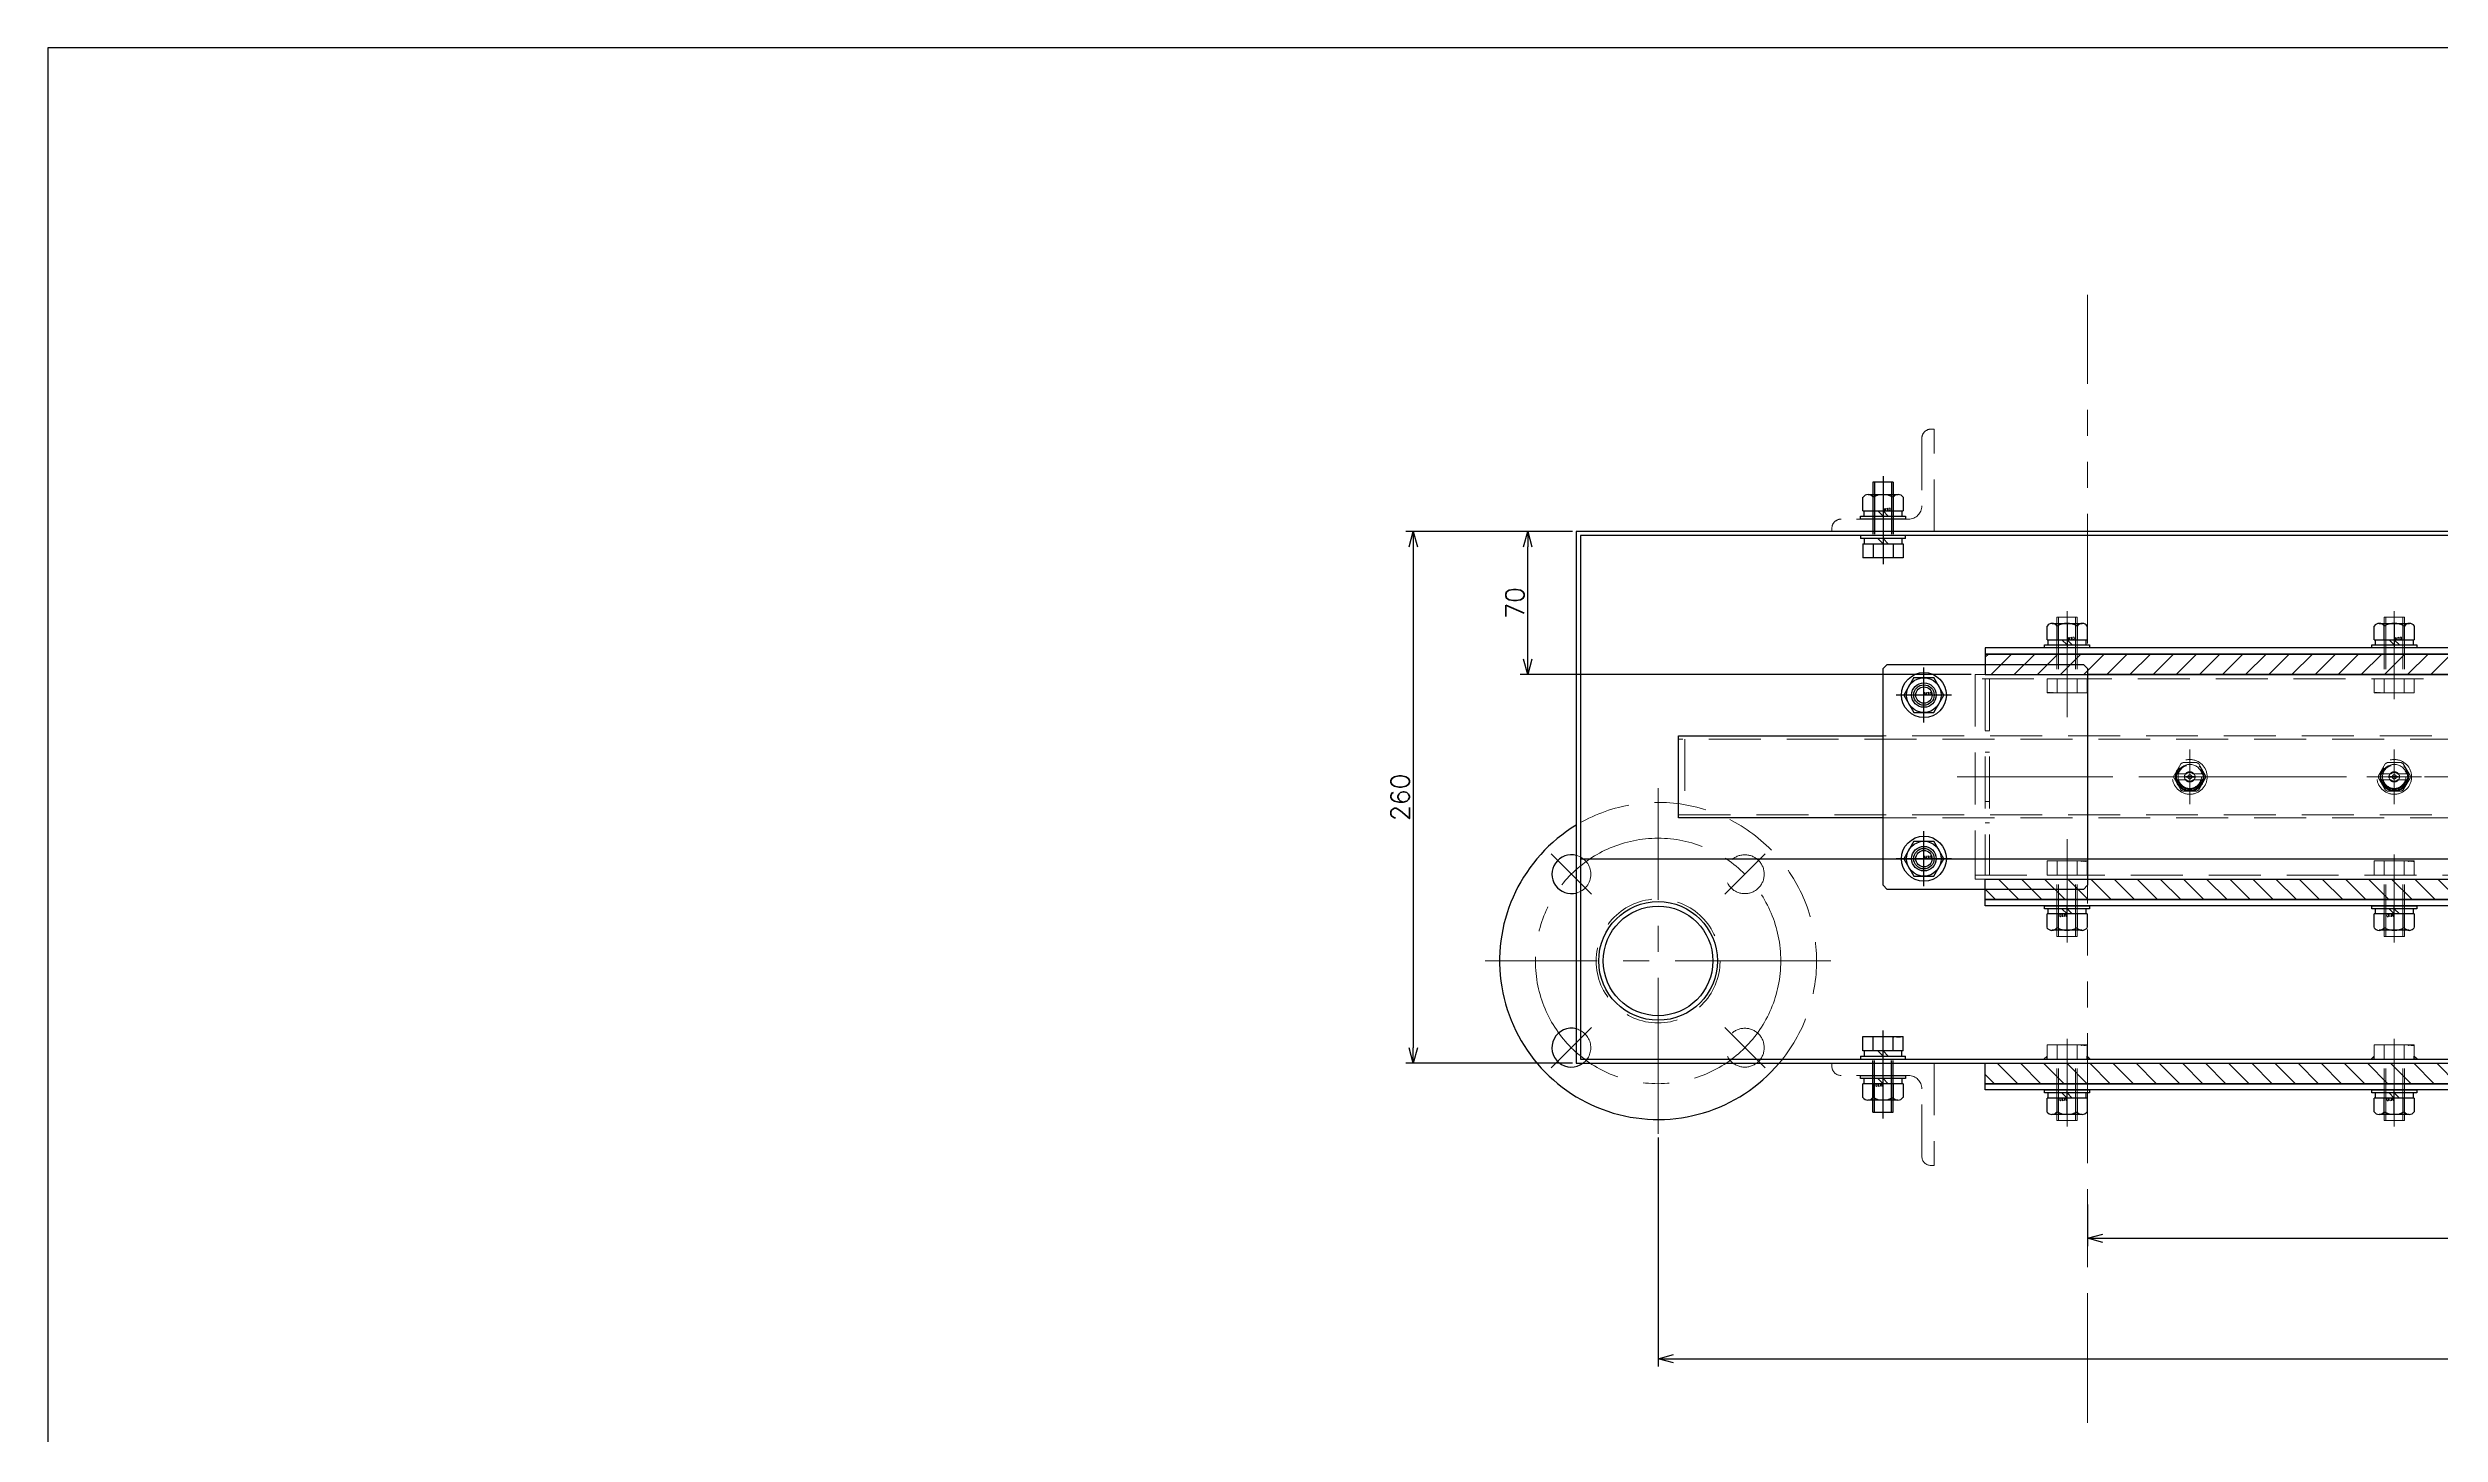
# Model space of a CAD drawing. Header units: millimetres. Extents: x -8731 to 85711, y -14522 to 31379.
# Drawn here: x 27988 to 29158, y -2897 to -2219 of the extents above; entities that cross this region are included whole.
import ezdxf

# ---------------------------------------------------------------- set-up
doc = ezdxf.new("R2010")
doc.units = ezdxf.units.MM
doc.header["$LTSCALE"] = 4
doc.header["$PDMODE"] = 99
doc.header["$PDSIZE"] = 1
for name, pattern in [('CENTER2', [28.575, 19.05, -3.175, 3.175, -3.175]), ('HIDDEN', [9.525, 6.35, -3.175]), ('PHANTOM2', [31.75, 15.875, -3.175, 3.175, -3.175, 3.175, -3.175])]:
    doc.linetypes.add(name, pattern=pattern)
for name, color, linetype, lineweight in [('04_HIDDEN', 2, 'HIDDEN', 13), ('05_CENTER', 4, 'CENTER2', 13), ('06_PHANTOM', 2, 'PHANTOM2', 13), ('08_DIM', 3, 'Continuous', 13)]:
    doc.layers.add(name, color=color, linetype=linetype, lineweight=lineweight)
doc.layers.add('10_DRAFT', color=8, linetype='Continuous', lineweight=0, plot=False)
doc.styles.add('KSS_TXT', font='txt.shx', dxfattribs={"bigfont": 'extfont2.shx'})
doc.styles.add('KSS_TXT_L', font='txt.shx', dxfattribs={"height": 9, "bigfont": 'extfont2.shx'})
doc.dimstyles.new('KSS_DIM', dxfattribs={"dimscale": 3, "dimtxt": 3, "dimasz": 2.5, "dimexe": 1.25, "dimexo": 0.625, "dimtad": 1, "dimdsep": 46, "dimtxsty": 'KSS_TXT', "dimblk": 'OPEN30', "dimcen": 0, "dimazin": 2, "dimtfac": 0.75, "dimtmove": 0, "dimatfit": 3, "dimldrblk": 'OPEN30', "dimfxl": 1, "dimtolj": 1, "dimarcsym": 0})

# ---------------------------------------------------------------- blocks, each defined once
blk = doc.blocks.new('M10Nza_1_1_1')
at = {"color": 0}
for p, q in [((-7.3, 12), (7.4, 12)), ((-9.8, 4), (-9.8, 10.7)), ((-9.8, 4), (9.8, 4)), ((-9.2, 1.5), (-9.2, 4)), ((-4.9, 4), (-4.9, 10.7)), ((0, 1.5), (-2.5, 4)), ((0, 4), (2.5, 1.5)), ((4.9, 10.7), (4.9, 4)), ((9.2, 4), (9.2, 1.5)), ((9.8, 10.7), (9.8, 4))]:
    blk.add_line(p, q, dxfattribs=at)
at = {"color": 0, "linetype": 'CENTER2'}
blk.add_line((0, 12), (0, 0), dxfattribs=at)
at = {"color": 0}
blk.add_lwpolyline([(-11, 1.5), (11, 1.5), (11, 0), (-11, 0)], close=True, dxfattribs=at)
for centre, radius, start, end in [((-7.3, 9.1), 2.94, 33.626, 146.374), ((0, 2.2), 9.8, 60, 120), ((7.4, 9.1), 2.94, 33.626, 146.374)]:
    blk.add_arc(centre, radius, start, end, dxfattribs=at)
at = {"layer": '10_DRAFT', "style": 'KSS_TXT'}
blk.add_text('M10', height=1.25, dxfattribs=at).set_placement((0.3, 4.1))
blk = doc.blocks.new('A$C742A68D0_1_1')
at = {"color": 0}
for p, q in [((-9.8, 7), (9.8, 7)), ((-9.8, 0), (-9.8, 7)), ((-9.8, 0), (9.8, 0)), ((-4.9, 0), (-4.9, 7)), ((4.9, 0), (4.9, 7)), ((9.8, 0), (9.8, 7))]:
    blk.add_line(p, q, dxfattribs=at)
at = {"color": 0, "linetype": 'HIDDEN'}
for p, q in [((-5, -30), (-5, 0)), ((-4.2, -30), (-4.2, 0)), ((4.2, -30), (4.2, 0)), ((5, -30), (5, 0)), ((-5, -30), (5, -30))]:
    blk.add_line(p, q, dxfattribs=at)
at = {"color": 0, "linetype": 'CENTER2'}
blk.add_line((0, -33), (0, 10), dxfattribs=at)
at = {"layer": '10_DRAFT', "style": 'KSS_TXT_L'}
blk.add_text('BT-M10x30L', height=0.3, dxfattribs=at).set_placement((6.8, 6.7))
blk = doc.blocks.new('A$C0B00724F_1_1')
at = {"color": 0}
blk.add_lwpolyline([(78, -15), (-18, -15), (-20, -13), (-20, 93), (-18, 95), (78, 95), (80, 93), (80, -13)], close=True, dxfattribs=at)
for points in [[(1980, 90), (80, 90)], [(80, -10), (1980, -10)]]:
    blk.add_lwpolyline(points, dxfattribs=at)
for centre in [(0, 80), (0, 0)]:
    blk.add_circle(centre, 6, dxfattribs=at)
at = {"layer": '04_HIDDEN'}
for p, q in [((2035, 88), (25, 88)), ((30, 88), (30, -8)), ((32, 88), (32, -8)), ((30, 62.5), (32, 62.5)), ((30, 52), (32, 52)), ((30, 28), (32, 28)), ((30, 17.5), (32, 17.5)), ((25, -8), (2035, -8))]:
    blk.add_line(p, q, dxfattribs=at)
for points in [[(80, 90), (25, 90), (25, -10)], [(25, -10), (80, -10)]]:
    blk.add_lwpolyline(points, dxfattribs=at)
at = {"layer": '05_CENTER'}
for p, q in [((230, 95.5), (230, 82.4)), ((0, 70.7), (0, 89.3)), ((70, 69.1), (70, 82.4)), ((9.3, 80), (-9.3, 80)), ((16.2, 40), (2043.8, 40)), ((9.3, 0), (-9.3, 0)), ((0, -9.3), (0, 9.3)), ((70, 9.5), (70, -2.4)), ((230, -15.5), (230, -2.4))]:
    blk.add_line(p, q, dxfattribs=at)
at = {"layer": '04_HIDDEN', "rotation": 180}
for p in [(70, 88), (230, 88)]:
    blk.add_blockref('A$C742A68D0_1_1', p, dxfattribs=at)
at = {"layer": '04_HIDDEN'}
for p in [(70, -8), (230, -8)]:
    blk.add_blockref('A$C742A68D0_1_1', p, dxfattribs=at)
blk = doc.blocks.new('_Open30')
at = {"color": 0, "linetype": 'ByBlock', "lineweight": -2}
for p, q in [((-1, 0.27), (0, 0)), ((0, 0), (-1, -0.27)), ((0, 0), (-1, 0))]:
    blk.add_line(p, q, dxfattribs=at)
blk = doc.blocks.new('*D3047')
at = {"layer": '08_DIM', "color": 0, "lineweight": -2, "transparency": 16777216}
for p, q in [((28985.5, -2784.7), (28985.5, -2805)), ((30885.5, -2784.7), (30885.5, -2805)), ((28993, -2801.2), (30878, -2801.2))]:
    blk.add_line(p, q, dxfattribs=at)
at = {"layer": 'Defpoints', "color": 0, "transparency": 16777216}
for p in [(28985.5, -2782.8), (30885.5, -2782.8), (30885.5, -2801.2)]:
    blk.add_point(p, dxfattribs=at)
at = {"layer": '08_DIM', "color": 0, "lineweight": -2, "transparency": 16777216, "xscale": 7.5, "yscale": 7.5, "zscale": 7.5, "rotation": 180}
blk.add_blockref('_Open30', (28985.5, -2801.2), dxfattribs=at)
at = {"layer": '08_DIM', "color": 0, "lineweight": -2, "transparency": 16777216, "xscale": 7.5, "yscale": 7.5, "zscale": 7.5}
blk.add_blockref('_Open30', (30885.5, -2801.2), dxfattribs=at)
at = {"layer": '08_DIM', "color": 0, "transparency": 16777216, "char_height": 9, "attachment_point": 5, "style": 'KSS_TXT'}
for s, insert in [('\\A1;1900', (29935.5, -2794.8)), ('\\A1;(濾布幅)', (29935.5, -2807.6))]:
    blk.add_mtext(s, dxfattribs=dict(at, insert=insert))
blk = doc.blocks.new('A$C6E8C5BCD_1_1')
h = blk.add_hatch()
h.set_pattern_fill('_USER', color=3, scale=8, angle=135, pattern_type=0)
h.set_pattern_definition([(135, (9279.8095, 4636.656), (-5.656854, -5.656854), [])])
h.paths.add_polyline_path([(1000, -10), (1000, 0), (-920, 0), (-920, -10)])
h.paths.add_polyline_path([(-920, -10), (-920, 0), (-950, 0), (-950, -10)])
h.paths.add_polyline_path([(-950, -10), (-950, 0), (-1000, 0), (-1000, -10)])
at = {"color": 0}
blk.add_lwpolyline([(1000, 0), (1000, -10), (-1000, -10), (-1000, 0)], close=True, dxfattribs=at)
at = {"layer": '05_CENTER'}
for p, q in [((-960, 3.9), (-960, -13.5)), ((-800, 3.9), (-800, -13.5))]:
    blk.add_line(p, q, dxfattribs=at)
blk = doc.blocks.new('A$C4147621A_1_1')
at = {"color": 0}
blk.add_lwpolyline([(1000, 0), (1000, -3), (-1000, -3), (-1000, 0)], close=True, dxfattribs=at)
at = {"layer": '05_CENTER'}
for p, q in [((-960, 2.8), (-960, -5.8)), ((-800, 2.8), (-800, -5.8))]:
    blk.add_line(p, q, dxfattribs=at)
blk = doc.blocks.new('10b_2_1')
at = {"color": 0, "linetype": 'CENTER2'}
for p, q in [((0, -13.5), (0, 13.5)), ((13.5, 0), (-13.5, 0))]:
    blk.add_line(p, q, dxfattribs=at)
at = {"color": 0}
for p, q in [((-4.9, 8.5), (-9.8, 0)), ((-9.8, 0), (-4.9, -8.5)), ((-4.9, 8.5), (4.9, 8.5)), ((9.8, 0), (4.9, 8.5)), ((4.9, -8.5), (9.8, 0)), ((-4.9, -8.5), (4.9, -8.5))]:
    blk.add_line(p, q, dxfattribs=at)
for radius in [11, 8.49, 5, 4]:
    blk.add_circle((0, 0), radius, dxfattribs=at)
at = {"layer": '10_DRAFT', "style": 'KSS_TXT'}
blk.add_text('M10', height=1.25, dxfattribs=at).set_placement((0.3, 0.1))
blk = doc.blocks.new('A$C003B6CA5_1_1')
at = {"color": 0}
blk.add_lwpolyline([(1100, -20), (-1150, -20), (-1150, 20), (1100, 20)], close=True, dxfattribs=at)
at = {"layer": '04_HIDDEN'}
for p, q in [((1100, 18.5), (-1150, 18.5)), ((-1147, 18.5), (-1147, -18.5)), ((-1150, -18.5), (1100, -18.5))]:
    blk.add_line(p, q, dxfattribs=at)
for centre, radius in [((-900, 0), 8.5), ((-900, 0), 7), ((-900, 0), 6.58), ((-900, 0), 5.72), ((-800, 0), 8.5), ((-800, 0), 7), ((-800, 0), 6.58), ((-800, 0), 5.72)]:
    blk.add_circle(centre, radius, dxfattribs=at)
at = {"layer": '05_CENTER'}
for p, q in [((-900, -13.4), (-900, 13.4)), ((-800, -13.4), (-800, 13.4)), ((-886.6, 0), (-913.4, 0)), ((-786.6, 0), (-813.4, 0))]:
    blk.add_line(p, q, dxfattribs=at)
blk = doc.blocks.new('1／4MVEP9010S303Wc_1_1')
at = {"color": 0}
for p, q in [((-4.4, 6.4), (-7.7, 0.6)), ((-1.5, 1.5), (-6.1, 1.5)), ((3.3, 7), (-3.3, 7)), ((-1.9, 0.2), (1.9, 0.2)), ((6.1, 1.5), (1.5, 1.5)), ((7.7, 0.6), (4.4, 6.4)), ((-7.7, -0.6), (-4.4, -6.4)), ((-6.1, -1.5), (-1.5, -1.5)), ((-3.3, -7), (3.3, -7)), ((-1.9, -0.2), (1.9, -0.2)), ((1.5, -1.5), (6.1, -1.5)), ((4.4, -6.4), (7.7, -0.6))]:
    blk.add_line(p, q, dxfattribs=at)
for points in [[(-6.1, -1.5), (-6.2, -1.5), (-6.2, -1.5), (-6.2, -1.4), (-6.3, -1.3), (-6.4, -1.2), (-6.4, -1), (-6.5, -0.9), (-6.5, -0.8), (-6.5, -0.6), (-6.5, -0.5), (-6.6, -0.3), (-6.6, 0), (-6.6, 0.2), (-6.5, 0.4), (-6.5, 0.6), (-6.5, 0.9), (-6.4, 1), (-6.4, 1.2), (-6.3, 1.3), (-6.2, 1.4), (-6.2, 1.5), (-6.2, 1.5), (-6.1, 1.5)], [(-2.1, 1.4), (-2.1, 1.3), (-2.2, 1.3), (-2.3, 1.1), (-2.3, 1), (-2.4, 0.9), (-2.5, 0.7), (-2.5, 0.5), (-2.6, 0.3), (-2.6, 0.1), (-2.6, -0.1), (-2.6, -0.3), (-2.5, -0.5), (-2.5, -0.7), (-2.4, -0.9), (-2.3, -1.1), (-2.2, -1.2), (-2.1, -1.3), (-2.1, -1.4)], [(-1.9, 1.5), (-1.9, 1.5), (-2, 1.5), (-2, 1.5), (-2.1, 1.4)], [(-1.9, -0.2), (-2, -0.2), (-2, -0.1), (-2.1, -0.1), (-2.1, 0), (-2.1, 0), (-2.1, 0.1), (-2.1, 0.1), (-2, 0.1), (-2, 0.2), (-1.9, 0.2)], [(2.1, 1.4), (2, 1.5), (2, 1.5), (1.9, 1.5), (1.9, 1.5)], [(1.9, 0.2), (2, 0.2), (2, 0.1), (2.1, 0.1), (2.1, 0), (2.1, 0), (2.1, -0.1), (2.1, -0.1), (2, -0.1), (2, -0.2), (1.9, -0.2)], [(2.1, -1.4), (2.1, -1.3), (2.2, -1.3), (2.3, -1.1), (2.3, -1), (2.4, -0.9), (2.5, -0.7), (2.5, -0.5), (2.6, -0.3), (2.6, -0.1), (2.6, 0.1), (2.6, 0.3), (2.5, 0.5), (2.5, 0.7), (2.4, 0.9), (2.3, 1.1), (2.2, 1.2), (2.1, 1.3), (2.1, 1.4)], [(6.1, 1.5), (6.2, 1.5), (6.2, 1.5), (6.2, 1.4), (6.3, 1.3), (6.4, 1.2), (6.4, 1), (6.5, 0.9), (6.5, 0.8), (6.5, 0.6), (6.5, 0.5), (6.6, 0.3), (6.6, 0), (6.6, -0.2), (6.5, -0.4), (6.5, -0.6), (6.5, -0.9), (6.4, -1), (6.4, -1.2), (6.3, -1.3), (6.2, -1.4), (6.2, -1.5), (6.2, -1.5), (6.1, -1.5)], [(-2.1, -1.4), (-2, -1.5), (-2, -1.5), (-1.9, -1.5), (-1.9, -1.5)], [(1.9, -1.5), (1.9, -1.5), (2, -1.5), (2, -1.5), (2.1, -1.4)]]:
    blk.add_lwpolyline(points, dxfattribs=at)
blk.add_circle((0, 0), 6.75, dxfattribs=at)
for radius, start, end in [(7.75, 175.4146, 184.5854), (6.12, 14.1934, 165.8066), (7.75, 115.4146, 124.5854), (2.15, 44.2407, 135.7593), (1, 11.537, 168.463), (0.5, 156.4218, 203.5782), (0.5, 336.4218, 23.5782), (7.75, 55.4146, 64.5854), (7.75, 355.4146, 4.5854), (6.12, 194.1934, 345.8066), (5.63, 195.4656, 344.5344), (7.75, 235.4146, 244.5854), (2.5, 214.1405, 325.8595), (2.15, 224.2407, 315.7593), (1, 191.537, 348.463), (7.75, 295.4146, 304.5854)]:
    blk.add_arc((0, 0), radius, start, end, dxfattribs=at)
at = {"layer": '04_HIDDEN', "color": 0}
blk.add_arc((0, 0), 2.5, 34.1405, 145.8595, dxfattribs=at)
at = {"layer": '05_CENTER', "color": 0}
for p, q in [((-8.7, 0), (8.7, 0)), ((0, -8.7), (0, 8.7))]:
    blk.add_line(p, q, dxfattribs=at)
blk = doc.blocks.new('A$C77611634_1_1')
blk.add_blockref('A$C003B6CA5_1_1', (0, 0))
at = {"layer": '04_HIDDEN', "color": 4}
for p in [(-900, 0), (-800, 0)]:
    blk.add_blockref('1／4MVEP9010S303Wc_1_1', p, dxfattribs=at)
blk = doc.blocks.new('A$C7B156557_1_1')
at = {"color": 3}
blk.add_line((-148, 100), (2248, 100), dxfattribs=at)
at = {"color": 0}
for points in [[(-150, 0), (2250, 0), (2250, 260), (-150, 260)], [(-148, 2), (2248, 2), (2248, 258), (-148, 258)]]:
    blk.add_lwpolyline(points, close=True, dxfattribs=at)
at = {"color": 3}
for points in [[(80.2, 2), (80.2, 3.5), (78.7, 2), (78.7, 2)], [(99.8, 2), (99.8, 3.5), (101.3, 2), (101.3, 2)], [(240.2, 2), (240.2, 3.5), (238.7, 2), (238.7, 2)], [(259.8, 2), (259.8, 3.5), (261.3, 2), (261.3, 2)]]:
    blk.add_lwpolyline(points, close=True, dxfattribs=at)
blk.add_circle((-110, 50), 29)
at = {"color": 0}
blk.add_circle((-110, 50), 26.8, dxfattribs=at)
for centre, radius, start, end in [((-110, 50), 77.5, 121.073, 319.8222), ((-152.4, 92.4), 9.5, 75.202, 284.798), ((-152.4, 7.6), 9.5, 75.202, 307.1345)]:
    blk.add_arc(centre, radius, start, end, dxfattribs=at)
at = {"layer": '04_HIDDEN'}
for centre, radius in [((-67.6, 92.4), 9.5), ((-110, 50), 30.3), ((-67.6, 7.6), 9.5)]:
    blk.add_circle(centre, radius, dxfattribs=at)
for centre, radius, start, end in [((-110, 50), 77.5, 319.8222, 121.073), ((-152.4, 92.4), 9.5, 284.798, 75.202), ((-152.4, 7.6), 9.5, 307.1345, 75.202)]:
    blk.add_arc(centre, radius, start, end, dxfattribs=at)
at = {"layer": '05_CENTER'}
for p, q in [((0, 264), (0, 254)), ((-110, -34.5), (-110, 134.5)), ((-142.6, 82.6), (-162.3, 102.3)), ((-77.4, 82.6), (-57.7, 102.3)), ((-25.5, 50), (-194.5, 50)), ((-142.6, 17.4), (-162.3, -2.3)), ((-77.4, 17.4), (-57.7, -2.3)), ((0, 5.9), (0, -4)), ((90, 5.9), (90, -4)), ((250, 5.9), (250, -4))]:
    blk.add_line(p, q, dxfattribs=at)
blk.add_circle((-110, 50), 60, dxfattribs=at)
at = {"layer": '04_HIDDEN'}
for p in [(90, 2), (250, 2)]:
    blk.add_blockref('A$C742A68D0_1_1', p, dxfattribs=at)
blk = doc.blocks.new('*D3102')
at = {"layer": '08_DIM', "color": 0, "lineweight": -2, "transparency": 16777216}
for p, q in [((28733.7, -2455.6), (28708.1, -2455.6)), ((28711.8, -2518.1), (28711.8, -2463.1)), ((28928.7, -2525.6), (28708.1, -2525.6))]:
    blk.add_line(p, q, dxfattribs=at)
at = {"layer": 'Defpoints', "color": 0, "transparency": 16777216}
for p in [(28711.8, -2455.6), (28735.5, -2455.6), (28930.5, -2525.6)]:
    blk.add_point(p, dxfattribs=at)
at = {"layer": '08_DIM', "color": 0, "lineweight": -2, "transparency": 16777216, "xscale": 7.5, "yscale": 7.5, "zscale": 7.5}
for p, rotation in [((28711.8, -2455.6), 90), ((28711.8, -2525.6), 270)]:
    blk.add_blockref('_Open30', p, dxfattribs=dict(at, rotation=rotation))
at = {"layer": '08_DIM', "color": 0, "transparency": 16777216, "insert": (28705.5, -2490.6), "char_height": 9, "attachment_point": 5, "rotation": 90, "style": 'KSS_TXT'}
blk.add_mtext('\\A1;70', dxfattribs=at)
blk = doc.blocks.new('*D3103')
at = {"layer": '08_DIM', "color": 0, "lineweight": -2, "transparency": 16777216}
for p, q in [((28733.7, -2455.6), (28652.1, -2455.6)), ((28655.8, -2463.1), (28655.8, -2708.1)), ((28733.7, -2715.6), (28652.1, -2715.6))]:
    blk.add_line(p, q, dxfattribs=at)
at = {"layer": 'Defpoints', "color": 0, "transparency": 16777216}
for p in [(28735.5, -2455.6), (28655.8, -2715.6), (28735.5, -2715.6)]:
    blk.add_point(p, dxfattribs=at)
at = {"layer": '08_DIM', "color": 0, "lineweight": -2, "transparency": 16777216, "xscale": 7.5, "yscale": 7.5, "zscale": 7.5}
for p, rotation in [((28655.8, -2455.6), 90), ((28655.8, -2715.6), 270)]:
    blk.add_blockref('_Open30', p, dxfattribs=dict(at, rotation=rotation))
at = {"layer": '08_DIM', "color": 0, "transparency": 16777216, "insert": (28649.4, -2585.6), "char_height": 9, "attachment_point": 5, "rotation": 90, "style": 'KSS_TXT'}
blk.add_mtext('\\A1;260', dxfattribs=at)
blk = doc.blocks.new('A$C6E312E5A_1_1_1')
at = {"color": 0}
for p, q in [((0, 0), (0, -50)), ((0, 0), (50, 0)), ((50, -1.5), (50, 0)), ((12.5, -6), (45.5, -6)), ((6, -45.5), (6, -12.5)), ((1.5, -50), (0, -50))]:
    blk.add_line(p, q, dxfattribs=at)
for centre, radius, start, end in [((12.5, -12.5), 6.5, 90, 180), ((45.5, -1.5), 4.5, 270, 0), ((1.5, -45.5), 4.5, 270, 0)]:
    blk.add_arc(centre, radius, start, end, dxfattribs=at)
blk = doc.blocks.new('*D3109')
at = {"layer": '08_DIM', "color": 0, "lineweight": -2, "transparency": 16777216}
for p, q in [((28775.5, -2752), (28775.5, -2863.9)), ((31095.5, -2752), (31095.5, -2863.9)), ((28783, -2860.1), (31088, -2860.1))]:
    blk.add_line(p, q, dxfattribs=at)
at = {"layer": 'Defpoints', "color": 0, "transparency": 16777216}
for p in [(28775.5, -2750.1), (31095.5, -2750.1), (31095.5, -2860.1)]:
    blk.add_point(p, dxfattribs=at)
at = {"layer": '08_DIM', "color": 0, "lineweight": -2, "transparency": 16777216, "xscale": 7.5, "yscale": 7.5, "zscale": 7.5, "rotation": 180}
blk.add_blockref('_Open30', (28775.5, -2860.1), dxfattribs=at)
at = {"layer": '08_DIM', "color": 0, "lineweight": -2, "transparency": 16777216, "xscale": 7.5, "yscale": 7.5, "zscale": 7.5}
blk.add_blockref('_Open30', (31095.5, -2860.1), dxfattribs=at)
at = {"layer": '08_DIM', "color": 0, "transparency": 16777216, "insert": (29935.5, -2853.7), "char_height": 9, "attachment_point": 5, "style": 'KSS_TXT'}
blk.add_mtext('\\A1;2320', dxfattribs=at)
blk = doc.blocks.new('A$C7E374867_2_1')
at = {"color": 0, "linetype": 'CENTER2'}
blk.add_line((0, -29), (0, 14), dxfattribs=at)
at = {"color": 0}
for p, q in [((-11, 1.5), (11, 1.5)), ((-11, 1.5), (-11, 0)), ((-11, 0), (11, 0)), ((-9.8, 11), (9.8, 11)), ((-9.8, 4), (-9.8, 11)), ((9.8, 4), (-9.8, 4)), ((-9.3, 4), (-9.3, 1.5)), ((-4.9, 4), (-4.9, 11)), ((0, 1.5), (-2.5, 4)), ((0, 4), (2.5, 1.5)), ((4.9, 4), (4.9, 11)), ((9.2, 1.5), (9.2, 4)), ((9.8, 4), (9.8, 11)), ((11, 0), (11, 1.5))]:
    blk.add_line(p, q, dxfattribs=at)
at = {"color": 0, "linetype": 'HIDDEN'}
for p, q in [((-5, -26), (-5, 0)), ((-4.2, -26), (-4.2, 0)), ((4.2, -26), (4.2, 0)), ((5, -26), (5, 0)), ((-5, -26), (5, -26))]:
    blk.add_line(p, q, dxfattribs=at)
at = {"layer": '10_DRAFT', "style": 'KSS_TXT_L'}
blk.add_text('BT-M10x30L,SW,PW', height=0.3, dxfattribs=at).set_placement((5.1, 10.7))

msp = doc.modelspace()

# ---------------------------------------------------------------- linework, layer by layer
for p, q in [((28785.53394, -2595.62031), (28785.53394, -2555.62031)), ((28785.53394, -2555.62031), (28885.53394, -2555.62031)), ((28885.53394, -2595.62031), (28785.53394, -2595.62031))]:
    msp.add_line(p, q)
msp.add_lwpolyline([(27988.0985, -3907.6458), (31753.48142, -3907.6458), (31753.48142, -2219.23166), (27988.0985, -2219.23166)], close=True)
at = {"layer": '06_PHANTOM', "color": 6}
msp.add_line((28985.53393, -2891.49891), (28985.53393, -2340.00126), dxfattribs=at)

# ---------------------------------------------------------------- block references
at = {"rotation": 180}
for name, p in [('A$C7E374867_2_1', (28885.53393, -2457.62031)), ('M10Nza_1_1_1', (28975.53393, -2638.62031)), ('M10Nza_1_1_1', (29135.53393, -2638.62031)), ('M10Nza_1_1_1', (28885.53394, -2721.62031)), ('M10Nza_1_1_1', (28975.53393, -2728.62031)), ('M10Nza_1_1_1', (29135.53393, -2728.62031))]:
    msp.add_blockref(name, p, dxfattribs=at)
for name, p in [('M10Nza_1_1_1', (28885.53394, -2449.62031)), ('A$C7B156557_1_1', (28885.53394, -2715.62031)), ('A$C0B00724F_1_1', (28905.53394, -2615.62031)), ('M10Nza_1_1_1', (28975.53393, -2512.62031)), ('M10Nza_1_1_1', (29135.53393, -2512.62031)), ('10b_2_1', (28905.53394, -2535.62031)), ('10b_2_1', (28905.53394, -2615.62031)), ('A$C4147621A_1_1', (29935.53393, -2635.62031)), ('A$C7E374867_2_1', (28885.53396, -2713.62031)), ('A$C4147621A_1_1', (29935.53393, -2725.62031))]:
    msp.add_blockref(name, p)
at = {"xscale": -1, "rotation": 180}
msp.add_blockref('A$C4147621A_1_1', (29935.53393, -2515.62031), dxfattribs=at)
at = {"color": 3, "xscale": -1, "rotation": 180}
msp.add_blockref('A$C6E8C5BCD_1_1', (29935.53393, -2525.62031), dxfattribs=at)
at = {"color": 3}
for p in [(29935.53393, -2625.62031), (29935.53393, -2715.62031)]:
    msp.add_blockref('A$C6E8C5BCD_1_1', p, dxfattribs=at)
at = {"layer": '04_HIDDEN', "rotation": 180}
msp.add_blockref('A$C6E312E5A_1_1_1', (28910.53394, -2455.62031), dxfattribs=at)
at = {"layer": '04_HIDDEN'}
msp.add_blockref('A$C77611634_1_1', (29935.53393, -2575.62031), dxfattribs=at)
at = {"layer": '04_HIDDEN', "xscale": -1}
msp.add_blockref('A$C6E312E5A_1_1_1', (28910.53394, -2715.62031), dxfattribs=at)

# ---------------------------------------------------------------- dimensions: what is measured, and where the dimension line sits
at = {"layer": '08_DIM'}
for base, p1, p2, picture, middle in [((28655.82418, -2715.62031), (28735.53393, -2455.62031), (28735.53393, -2715.62031), '*D3103', (28649.44918, -2585.62031)), ((28711.83196, -2455.62031), (28930.53393, -2525.62031), (28735.53393, -2455.62031), '*D3102', (28705.45696, -2490.62031))]:
    dim = msp.add_linear_dim(base=base, p1=p1, p2=p2, angle=90, dimstyle='KSS_DIM', override={"dimscale": 3}, dxfattribs=at)
    dim.commit()
    dim.dimension.update_dxf_attribs({"geometry": picture, "text_midpoint": middle})
for base, p1, p2, override, picture, middle in [((31095.53393, -2860.10621), (28775.53393, -2750.0844), (31095.53393, -2750.0844), {"dimscale": 3}, '*D3109', (29935.53393, -2853.73121)), ((30885.53393, -2801.211), (28985.53393, -2782.78747), (30885.53393, -2782.78747), {"dimscale": 3, "dimpost": '\\X(濾布幅)'}, '*D3047', (29935.53393, -2794.836))]:
    dim = msp.add_linear_dim(base=base, p1=p1, p2=p2, dimstyle='KSS_DIM', override=override, dxfattribs=at)
    dim.commit()
    dim.dimension.update_dxf_attribs({"geometry": picture, "text_midpoint": middle})

doc.saveas('drawing.dxf')
